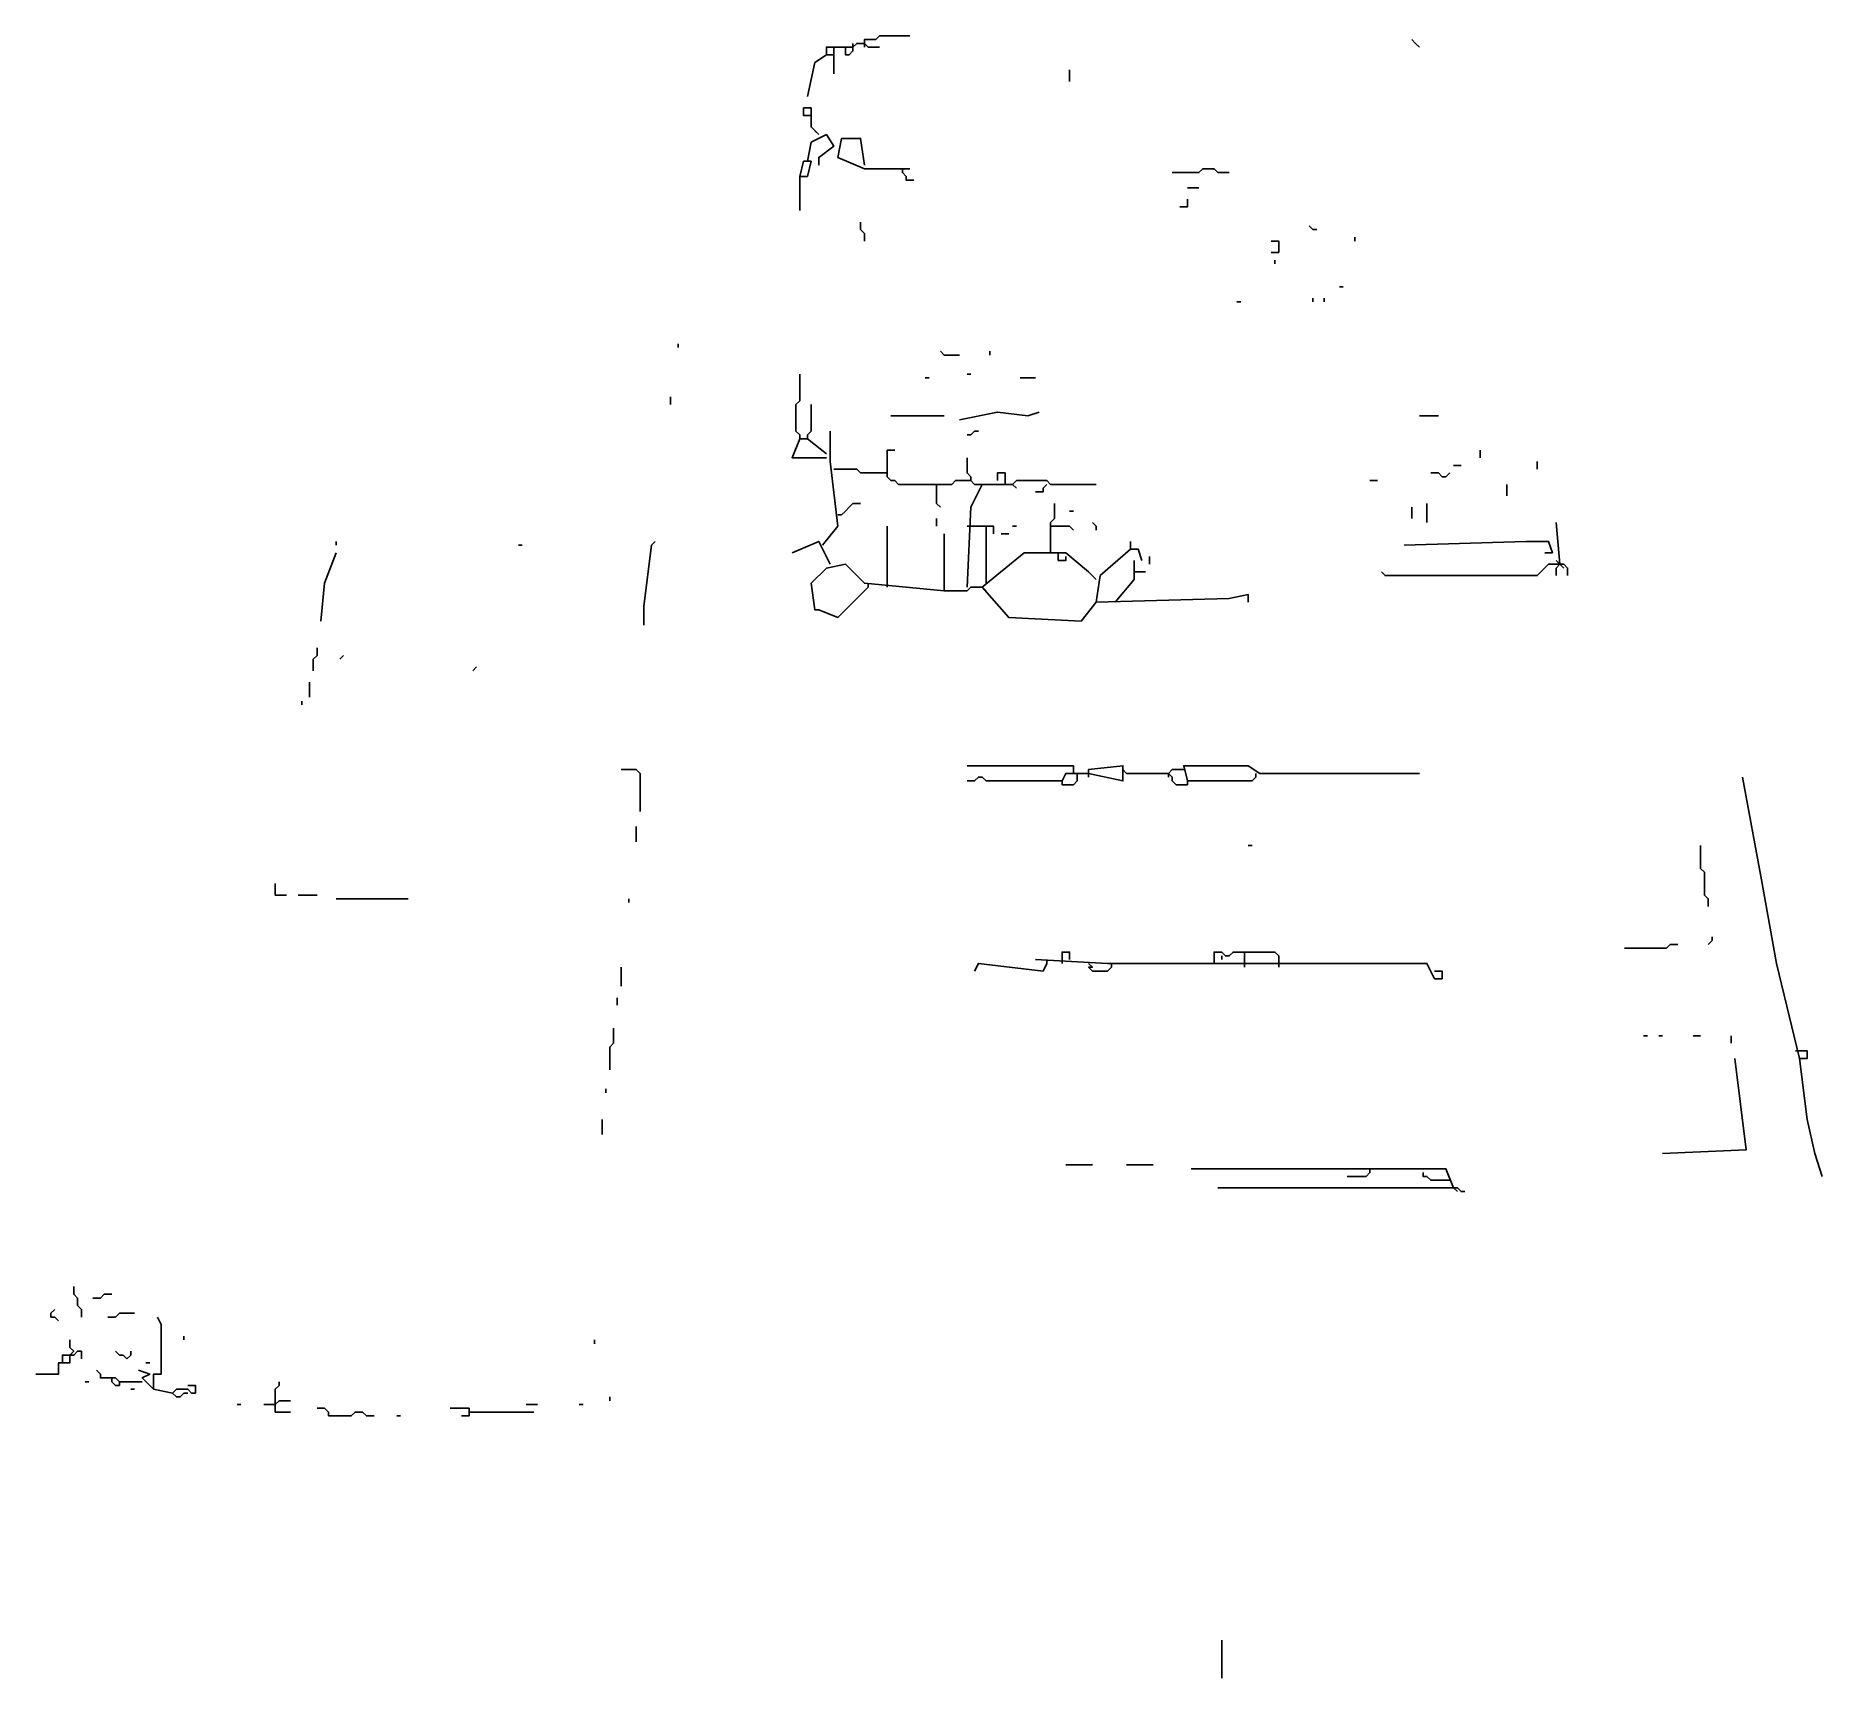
# Model space of a CAD drawing. Extents: x 0.02 to 8.89, y 1.47 to 9.62.
import ezdxf

# ---------------------------------------------------------------- set-up
doc = ezdxf.new("R2010")
doc.units = 0

msp = doc.modelspace()

# ---------------------------------------------------------------- linework, layer by layer
at = {"layer": 'PFV', "color": 0}
for points in [[(3.943396, 9.528302, 0), (3.943396, 9.566038, 0), (4.075472, 9.566038, 0), (4.09434, 9.584906, 0), (4.132075, 9.584906, 0), (4.150943, 9.566038, 0), (4.207547, 9.566038, 0)], [(4.075472, 9.566038, 0), (4.075472, 9.584906, 0)], [(4.132075, 9.584906, 0), (4.132075, 9.603774, 0), (4.188679, 9.603774, 0), (4.207547, 9.622642, 0), (4.358491, 9.622642, 0)], [(4.132075, 9.584906, 0), (4.132075, 9.566038, 0)], [(6.886792, 9.566038, 0), (6.867925, 9.584906, 0), (6.849057, 9.603774, 0)], [(3.943396, 9.528302, 0), (3.886792, 9.490566, 0), (3.849057, 9.320755, 0)], [(3.943396, 9.528302, 0), (3.981132, 9.528302, 0), (3.981132, 9.433962, 0)], [(3.981132, 9.528302, 0), (3.981132, 9.566038, 0)], [(4.037736, 9.566038, 0), (4.037736, 9.528302, 0), (4.056604, 9.528302, 0), (4.075472, 9.54717, 0), (4.075472, 9.566038, 0)], [(5.150943, 9.396226, 0), (5.150943, 9.45283, 0)], [(3.90566, 9.132075, 0), (3.867925, 9.169811, 0), (3.867925, 9.264151, 0), (3.830189, 9.264151, 0), (3.830189, 9.226415, 0), (3.867925, 9.226415, 0)], [(3.90566, 9.132075, 0), (3.886792, 9.150943, 0)], [(3.849057, 9, 0), (3.867925, 9.09434, 0), (3.943396, 9.132075, 0), (3.981132, 9.075472, 0), (3.90566, 9.018868, 0), (3.90566, 8.981132, 0)], [(4.320755, 8.962264, 0), (4.132075, 8.962264, 0), (4, 9.018868, 0), (4.018868, 9.113208, 0), (4.113208, 9.113208, 0), (4.132075, 8.981132, 0)], [(3.811321, 8.924528, 0), (3.830189, 9, 0), (3.867925, 9, 0), (3.849057, 8.924528, 0), (3.811321, 8.924528, 0), (3.811321, 8.754717, 0)], [(4.320755, 8.962264, 0), (4.358491, 8.962264, 0)], [(4.320755, 8.962264, 0), (4.320755, 8.943396, 0), (4.339623, 8.924528, 0), (4.339623, 8.90566, 0), (4.377358, 8.90566, 0)], [(5.660377, 8.943396, 0), (5.792453, 8.943396, 0), (5.811321, 8.962264, 0), (5.867925, 8.962264, 0), (5.886792, 8.943396, 0), (5.943396, 8.943396, 0)], [(5.735849, 8.867925, 0), (5.792453, 8.867925, 0)], [(5.698113, 8.773585, 0), (5.735849, 8.773585, 0), (5.735849, 8.811321, 0)], [(4.132075, 8.603774, 0), (4.132075, 8.641509, 0), (4.113208, 8.660377, 0), (4.113208, 8.698113, 0)], [(6.150943, 8.54717, 0), (6.188679, 8.54717, 0), (6.188679, 8.603774, 0), (6.150943, 8.603774, 0)], [(6.358491, 8.660377, 0), (6.339623, 8.679245, 0)], [(6.358491, 8.660377, 0), (6.377358, 8.660377, 0)], [(6.566038, 8.603774, 0), (6.566038, 8.622642, 0)], [(6.169811, 8.490566, 0), (6.169811, 8.509434, 0)], [(6.490566, 8.377358, 0), (6.509434, 8.377358, 0)], [(5.981132, 8.301887, 0), (6, 8.301887, 0)], [(6.358491, 8.301887, 0), (6.358491, 8.320755, 0)], [(6.415094, 8.301887, 0), (6.415094, 8.320755, 0)], [(3.207547, 8.075472, 0), (3.207547, 8.09434, 0)], [(4.528302, 8.037736, 0), (4.509434, 8.056604, 0)], [(4.528302, 8.037736, 0), (4.603774, 8.037736, 0)], [(4.754717, 8.037736, 0), (4.754717, 8.056604, 0)], [(3.811321, 7.622642, 0), (3.811321, 7.641509, 0), (3.792453, 7.660377, 0), (3.792453, 7.792453, 0), (3.811321, 7.811321, 0), (3.811321, 7.943396, 0)], [(4.433962, 7.924528, 0), (4.45283, 7.924528, 0)], [(4.641509, 7.943396, 0), (4.660377, 7.943396, 0)], [(4.90566, 7.924528, 0), (4.981132, 7.924528, 0)], [(3.169811, 7.792453, 0), (3.169811, 7.830189, 0)], [(3.849057, 7.622642, 0), (3.849057, 7.641509, 0), (3.867925, 7.660377, 0), (3.867925, 7.792453, 0)], [(4.264151, 7.735849, 0), (4.528302, 7.735849, 0)], [(4.603774, 7.716981, 0), (4.792453, 7.754717, 0), (4.943396, 7.735849, 0), (5, 7.754717, 0)], [(6.886792, 7.735849, 0), (6.981132, 7.735849, 0)], [(3.924528, 7.09434, 0), (4, 7.188679, 0), (3.962264, 7.509434, 0), (3.962264, 7.660377, 0)], [(4.641509, 7.641509, 0), (4.660377, 7.641509, 0), (4.679245, 7.660377, 0), (4.698113, 7.660377, 0)], [(3.943396, 7.528302, 0), (3.773585, 7.528302, 0), (3.811321, 7.622642, 0), (3.849057, 7.622642, 0), (3.943396, 7.54717, 0)], [(4.490566, 7.396226, 0), (4.301887, 7.396226, 0), (4.283019, 7.415094, 0), (4.264151, 7.415094, 0), (4.245283, 7.433962, 0), (4.245283, 7.566038, 0), (4.283019, 7.566038, 0)], [(7.188679, 7.528302, 0), (7.188679, 7.566038, 0)], [(4.245283, 7.45283, 0), (4.113208, 7.45283, 0), (4.09434, 7.471698, 0), (3.981132, 7.471698, 0)], [(4.660377, 7.415094, 0), (4.660377, 7.433962, 0), (4.641509, 7.45283, 0), (4.641509, 7.528302, 0)], [(4.792453, 7.415094, 0), (4.792453, 7.45283, 0), (4.830189, 7.45283, 0), (4.830189, 7.415094, 0)], [(7, 7.433962, 0), (6.981132, 7.45283, 0), (6.943396, 7.45283, 0)], [(7, 7.433962, 0), (7.018868, 7.433962, 0), (7.037736, 7.45283, 0)], [(7.056604, 7.490566, 0), (7.09434, 7.490566, 0)], [(7.471698, 7.471698, 0), (7.471698, 7.509434, 0)], [(4.490566, 7.396226, 0), (4.566038, 7.396226, 0), (4.584906, 7.415094, 0), (4.660377, 7.415094, 0), (4.679245, 7.396226, 0), (4.716981, 7.396226, 0)], [(4.490566, 7.396226, 0), (4.490566, 7.301887, 0), (4.509434, 7.283019, 0)], [(4.641509, 6.886792, 0), (4.660377, 7.283019, 0), (4.716981, 7.396226, 0), (4.867925, 7.396226, 0), (4.886792, 7.377358, 0)], [(4.830189, 7.415094, 0), (4.830189, 7.396226, 0)], [(4.867925, 7.396226, 0), (4.886792, 7.415094, 0), (5.037736, 7.415094, 0), (5.056604, 7.396226, 0), (5.283019, 7.396226, 0)], [(5.037736, 7.396226, 0), (5.018868, 7.377358, 0), (5.018868, 7.358491, 0), (4.981132, 7.358491, 0)], [(6.641509, 7.415094, 0), (6.679245, 7.415094, 0)], [(7.320755, 7.339623, 0), (7.320755, 7.396226, 0)], [(4, 7.245283, 0), (4.018868, 7.245283, 0), (4.037736, 7.264151, 0), (4.056604, 7.283019, 0), (4.075472, 7.301887, 0), (4.113208, 7.301887, 0)], [(5.056604, 7.056604, 0), (5.056604, 7.207547, 0), (5.075472, 7.226415, 0), (5.075472, 7.301887, 0)], [(6.849057, 7.226415, 0), (6.849057, 7.283019, 0)], [(6.924528, 7.207547, 0), (6.924528, 7.301887, 0)], [(4.245283, 6.886792, 0), (4.245283, 7.188679, 0)], [(4.490566, 7.188679, 0), (4.490566, 7.226415, 0)], [(4.641509, 7.188679, 0), (4.735849, 7.188679, 0)], [(4.735849, 6.90566, 0), (4.735849, 7.188679, 0), (4.773585, 7.188679, 0), (4.773585, 7.150943, 0)], [(4.867925, 7.188679, 0), (4.886792, 7.188679, 0)], [(5.056604, 7.188679, 0), (5.150943, 7.188679, 0), (5.169811, 7.169811, 0)], [(5.150943, 7.264151, 0), (5.169811, 7.264151, 0)], [(5.283019, 7.169811, 0), (5.283019, 7.188679, 0), (5.264151, 7.207547, 0)], [(7.584906, 7, 0), (7.566038, 7.207547, 0)], [(1.509434, 7.09434, 0), (1.509434, 7.113208, 0)], [(2.415094, 7.09434, 0), (2.433962, 7.09434, 0)], [(3.037736, 6.698113, 0), (3.037736, 6.792453, 0), (3.075472, 7.09434, 0), (3.09434, 7.113208, 0)], [(3.962264, 7, 0), (3.90566, 7.113208, 0), (3.773585, 7.056604, 0)], [(4.528302, 6.867925, 0), (4.528302, 7.150943, 0)], [(4.811321, 7.150943, 0), (4.849057, 7.150943, 0)], [(5.45283, 7.075472, 0), (5.45283, 7.113208, 0)], [(7.509434, 7.056604, 0), (7.54717, 7.056604, 0), (7.528302, 7.113208, 0), (7.415094, 7.113208, 0), (6.811321, 7.09434, 0)], [(1.433962, 6.716981, 0), (1.45283, 6.90566, 0), (1.509434, 7.056604, 0)], [(5.283019, 6.811321, 0), (5.207547, 6.716981, 0), (4.849057, 6.735849, 0), (4.716981, 6.886792, 0), (4.924528, 7.056604, 0), (5.132075, 7.056604, 0), (5.245283, 6.962264, 0), (5.283019, 6.924528, 0)], [(5.132075, 7.037736, 0), (5.132075, 7.018868, 0), (5.09434, 7.018868, 0), (5.09434, 7.056604, 0)], [(5.283019, 6.811321, 0), (5.301887, 6.943396, 0), (5.45283, 7.075472, 0), (5.490566, 7.075472, 0), (5.509434, 7.018868, 0)], [(5.377358, 6.811321, 0), (5.471698, 6.924528, 0), (5.471698, 7.018868, 0)], [(5.54717, 7, 0), (5.54717, 7.037736, 0)], [(7.566038, 7.018868, 0), (7.584906, 7, 0)], [(4.528302, 6.867925, 0), (4.132075, 6.90566, 0), (4.037736, 7, 0), (3.943396, 6.981132, 0), (3.867925, 6.90566, 0), (3.886792, 6.773585, 0), (3.90566, 6.773585, 0), (4, 6.735849, 0), (4.150943, 6.886792, 0)], [(5.471698, 6.962264, 0), (5.528302, 6.962264, 0)], [(7.584906, 7, 0), (7.528302, 7, 0), (7.471698, 6.943396, 0), (6.716981, 6.943396, 0), (6.698113, 6.962264, 0)], [(7.584906, 7, 0), (7.566038, 6.981132, 0), (7.566038, 6.943396, 0)], [(7.584906, 7, 0), (7.603774, 7, 0), (7.622642, 6.981132, 0), (7.622642, 6.943396, 0)], [(7.584906, 7, 0), (7.603774, 6.981132, 0)], [(4.150943, 6.886792, 0), (4.150943, 6.90566, 0)], [(4.528302, 6.867925, 0), (4.641509, 6.867925, 0), (4.660377, 6.886792, 0), (4.716981, 6.886792, 0)], [(4.716981, 6.886792, 0), (4.735849, 6.867925, 0)], [(5.283019, 6.811321, 0), (5.943396, 6.830189, 0), (6.037736, 6.849057, 0), (6.037736, 6.811321, 0)], [(1.396226, 6.471698, 0), (1.396226, 6.528302, 0), (1.415094, 6.54717, 0), (1.415094, 6.584906, 0)], [(1.528302, 6.528302, 0), (1.54717, 6.54717, 0)], [(2.188679, 6.471698, 0), (2.207547, 6.490566, 0)], [(1.377358, 6.339623, 0), (1.377358, 6.415094, 0)], [(1.339623, 6.301887, 0), (1.339623, 6.320755, 0)], [(3.018868, 5.773585, 0), (3.018868, 5.962264, 0), (3, 5.981132, 0), (2.924528, 5.981132, 0)], [(5.169811, 5.962264, 0), (5.169811, 6, 0), (4.641509, 6, 0)], [(5.113208, 5.924528, 0), (4.735849, 5.924528, 0), (4.716981, 5.943396, 0), (4.698113, 5.943396, 0), (4.679245, 5.924528, 0), (4.641509, 5.924528, 0)], [(5.113208, 5.924528, 0), (5.132075, 5.962264, 0), (5.245283, 5.962264, 0), (5.415094, 5.924528, 0), (5.415094, 6, 0), (5.245283, 5.981132, 0), (5.245283, 5.962264, 0)], [(5.113208, 5.924528, 0), (5.113208, 5.90566, 0), (5.169811, 5.90566, 0), (5.188679, 5.924528, 0), (5.188679, 5.962264, 0)], [(5.245283, 5.962264, 0), (5.245283, 5.943396, 0)], [(5.433962, 5.962264, 0), (5.415094, 5.981132, 0)], [(5.735849, 5.924528, 0), (5.735849, 5.90566, 0), (5.679245, 5.90566, 0), (5.660377, 5.924528, 0), (5.660377, 5.943396, 0), (5.641509, 5.962264, 0), (5.433962, 5.962264, 0)], [(5.641509, 5.962264, 0), (5.660377, 5.981132, 0), (5.716981, 5.981132, 0)], [(5.641509, 5.962264, 0), (5.641509, 5.943396, 0)], [(5.735849, 5.924528, 0), (5.716981, 6, 0), (6.037736, 6, 0), (6.09434, 5.962264, 0), (6.886792, 5.962264, 0)], [(5.735849, 5.924528, 0), (6.056604, 5.924528, 0), (6.075472, 5.943396, 0), (6.075472, 5.962264, 0)], [(8.773585, 4.54717, 0), (8.660377, 5.018868, 0), (8.584906, 5.433962, 0), (8.490566, 5.943396, 0)], [(3, 5.622642, 0), (3, 5.698113, 0)], [(6.037736, 5.603774, 0), (6.056604, 5.603774, 0)], [(8.320755, 5.301887, 0), (8.320755, 5.339623, 0), (8.301887, 5.358491, 0), (8.301887, 5.471698, 0), (8.283019, 5.490566, 0), (8.283019, 5.603774, 0)], [(1.207547, 5.358491, 0), (1.207547, 5.415094, 0)], [(1.207547, 5.358491, 0), (1.264151, 5.358491, 0)], [(1.320755, 5.358491, 0), (1.415094, 5.358491, 0)], [(1.509434, 5.339623, 0), (1.867925, 5.339623, 0)], [(2.962264, 5.320755, 0), (2.962264, 5.339623, 0)], [(8.320755, 5.113208, 0), (8.339623, 5.132075, 0), (8.339623, 5.150943, 0)], [(5.113208, 5.037736, 0), (5.113208, 5.075472, 0), (5.150943, 5.075472, 0), (5.150943, 5.037736, 0)], [(5.867925, 5.037736, 0), (5.867925, 5.075472, 0), (5.90566, 5.075472, 0), (5.924528, 5.056604, 0), (5.943396, 5.056604, 0), (5.962264, 5.075472, 0), (6.018868, 5.075472, 0)], [(5.90566, 5.037736, 0), (5.90566, 5.056604, 0)], [(5.90566, 5.056604, 0), (5.90566, 5.037736, 0)], [(6.018868, 5, 0), (6.018868, 5.075472, 0), (6.169811, 5.075472, 0), (6.188679, 5.056604, 0), (6.188679, 5.018868, 0)], [(7.90566, 5.09434, 0), (8.113208, 5.09434, 0), (8.132075, 5.113208, 0), (8.169811, 5.113208, 0)], [(2.924528, 4.90566, 0), (2.924528, 5, 0)], [(5.037736, 5.018868, 0), (5.018868, 4.981132, 0), (4.698113, 5.018868, 0), (4.679245, 4.981132, 0)], [(6.962264, 4.981132, 0), (7, 4.981132, 0), (7, 4.943396, 0), (6.962264, 4.943396, 0), (6.924528, 5.018868, 0), (5.90566, 5.018868, 0), (5.339623, 5.018868, 0), (4.981132, 5.037736, 0)], [(5.037736, 5.018868, 0), (5.037736, 5.037736, 0)], [(5.113208, 5.037736, 0), (5.113208, 5.018868, 0)], [(5.358491, 5, 0), (5.339623, 4.981132, 0), (5.264151, 4.981132, 0), (5.245283, 5, 0), (5.264151, 5, 0), (5.245283, 5.018868, 0)], [(5.358491, 5, 0), (5.358491, 5.018868, 0)], [(5.867925, 5.037736, 0), (5.867925, 5.018868, 0)], [(6.188679, 5.018868, 0), (6.188679, 5, 0)], [(2.90566, 4.811321, 0), (2.90566, 4.849057, 0)], [(2.867925, 4.490566, 0), (2.867925, 4.603774, 0), (2.886792, 4.622642, 0), (2.886792, 4.698113, 0)], [(8, 4.660377, 0), (8.018868, 4.660377, 0)], [(8.075472, 4.660377, 0), (8.09434, 4.660377, 0)], [(8.245283, 4.660377, 0), (8.283019, 4.660377, 0)], [(8.433962, 4.622642, 0), (8.433962, 4.660377, 0)], [(8.09434, 4.075472, 0), (8.509434, 4.09434, 0), (8.45283, 4.54717, 0)], [(8.773585, 4.584906, 0), (8.754717, 4.584906, 0)], [(8.773585, 4.54717, 0), (8.811321, 4.54717, 0), (8.811321, 4.584906, 0), (8.773585, 4.584906, 0)], [(8.773585, 4.54717, 0), (8.811321, 4.245283, 0), (8.849057, 4.075472, 0), (8.886792, 3.962264, 0)], [(2.849057, 4.377358, 0), (2.849057, 4.396226, 0)], [(2.830189, 4.169811, 0), (2.830189, 4.245283, 0)], [(5.132075, 4.018868, 0), (5.264151, 4.018868, 0)], [(5.433962, 4.018868, 0), (5.566038, 4.018868, 0)], [(7.056604, 3.90566, 0), (7.018868, 4, 0), (6.207547, 4, 0), (5.754717, 4, 0)], [(6.641509, 4, 0), (6.641509, 3.981132, 0), (6.622642, 3.962264, 0), (6.528302, 3.962264, 0)], [(7.056604, 3.90566, 0), (5.886792, 3.90566, 0)], [(7.037736, 3.943396, 0), (6.943396, 3.943396, 0), (6.924528, 3.962264, 0), (6.90566, 3.962264, 0), (6.90566, 3.981132, 0)], [(7.056604, 3.90566, 0), (7.075472, 3.90566, 0), (7.09434, 3.886792, 0), (7.113208, 3.886792, 0)], [(7.056604, 3.90566, 0), (7.075472, 3.886792, 0)], [(0.245283, 3.264151, 0), (0.245283, 3.301887, 0), (0.226415, 3.320755, 0), (0.226415, 3.358491, 0), (0.207547, 3.377358, 0), (0.207547, 3.415094, 0)], [(0.301887, 3.358491, 0), (0.339623, 3.358491, 0), (0.358491, 3.377358, 0), (0.396226, 3.377358, 0)], [(0.132075, 3.245283, 0), (0.113208, 3.264151, 0), (0.09434, 3.264151, 0), (0.09434, 3.283019, 0), (0.113208, 3.301887, 0)], [(0.377358, 3.264151, 0), (0.415094, 3.264151, 0), (0.433962, 3.283019, 0), (0.509434, 3.283019, 0)], [(0.698113, 2.886792, 0), (0.603774, 2.90566, 0), (0.603774, 2.981132, 0), (0.641509, 2.981132, 0), (0.641509, 3.226415, 0), (0.622642, 3.264151, 0)], [(0.188679, 3.075472, 0), (0.207547, 3.09434, 0), (0.188679, 3.113208, 0), (0.188679, 3.150943, 0)], [(0.754717, 3.150943, 0), (0.754717, 3.169811, 0)], [(2.792453, 3.132075, 0), (2.792453, 3.150943, 0)], [(0.150943, 3.037736, 0), (0.132075, 3.037736, 0), (0.132075, 2.981132, 0), (0.018868, 2.981132, 0)], [(0.150943, 3.037736, 0), (0.150943, 3.075472, 0), (0.207547, 3.075472, 0), (0.226415, 3.09434, 0), (0.245283, 3.09434, 0), (0.245283, 3.056604, 0)], [(0.150943, 3.037736, 0), (0.188679, 3.037736, 0), (0.188679, 3.075472, 0)], [(0.471698, 3.056604, 0), (0.45283, 3.075472, 0), (0.433962, 3.075472, 0), (0.415094, 3.09434, 0)], [(0.471698, 3.056604, 0), (0.490566, 3.075472, 0), (0.490566, 3.09434, 0)], [(0.566038, 3.037736, 0), (0.584906, 3.037736, 0)], [(0.264151, 2.943396, 0), (0.283019, 2.943396, 0)], [(0.396226, 2.962264, 0), (0.339623, 2.962264, 0), (0.339623, 2.981132, 0), (0.320755, 3, 0)], [(0.433962, 2.943396, 0), (0.433962, 2.924528, 0), (0.415094, 2.924528, 0), (0.396226, 2.943396, 0), (0.396226, 2.962264, 0), (0.415094, 2.962264, 0), (0.433962, 2.943396, 0)], [(0.433962, 2.943396, 0), (0.54717, 2.943396, 0)], [(0.603774, 2.90566, 0), (0.54717, 2.962264, 0), (0.584906, 2.981132, 0), (0.528302, 3, 0)], [(1.207547, 2.830189, 0), (1.207547, 2.90566, 0), (1.226415, 2.924528, 0), (1.226415, 2.943396, 0)], [(0.490566, 2.90566, 0), (0.509434, 2.90566, 0)], [(0.698113, 2.886792, 0), (0.716981, 2.90566, 0), (0.773585, 2.90566, 0), (0.792453, 2.886792, 0), (0.811321, 2.886792, 0), (0.811321, 2.924528, 0), (0.773585, 2.924528, 0)], [(0.698113, 2.886792, 0), (0.716981, 2.867925, 0), (0.735849, 2.867925, 0), (0.754717, 2.886792, 0), (0.773585, 2.886792, 0)], [(1.207547, 2.830189, 0), (1.226415, 2.849057, 0), (1.283019, 2.849057, 0)], [(1.207547, 2.849057, 0), (1.207547, 2.830189, 0)], [(2.867925, 2.849057, 0), (2.867925, 2.867925, 0)], [(1.018868, 2.830189, 0), (1.037736, 2.830189, 0)], [(1.207547, 2.830189, 0), (1.150943, 2.830189, 0)], [(1.207547, 2.830189, 0), (1.207547, 2.792453, 0), (1.283019, 2.792453, 0)], [(1.471698, 2.773585, 0), (1.471698, 2.792453, 0), (1.45283, 2.811321, 0), (1.415094, 2.811321, 0)], [(1.471698, 2.773585, 0), (1.584906, 2.773585, 0), (1.603774, 2.792453, 0), (1.641509, 2.792453, 0), (1.660377, 2.773585, 0), (1.698113, 2.773585, 0)], [(1.811321, 2.773585, 0), (1.830189, 2.773585, 0)], [(2.169811, 2.792453, 0), (2.169811, 2.811321, 0), (2.075472, 2.811321, 0)], [(2.169811, 2.792453, 0), (2.169811, 2.773585, 0), (2.132075, 2.773585, 0)], [(2.169811, 2.792453, 0), (2.490566, 2.792453, 0)], [(2.45283, 2.830189, 0), (2.509434, 2.830189, 0)], [(2.716981, 2.830189, 0), (2.735849, 2.830189, 0)], [(5.90566, 1.471698, 0), (5.90566, 1.660377, 0)]]:
    msp.add_polyline3d(points, dxfattribs=at)

doc.saveas('drawing.dxf')
